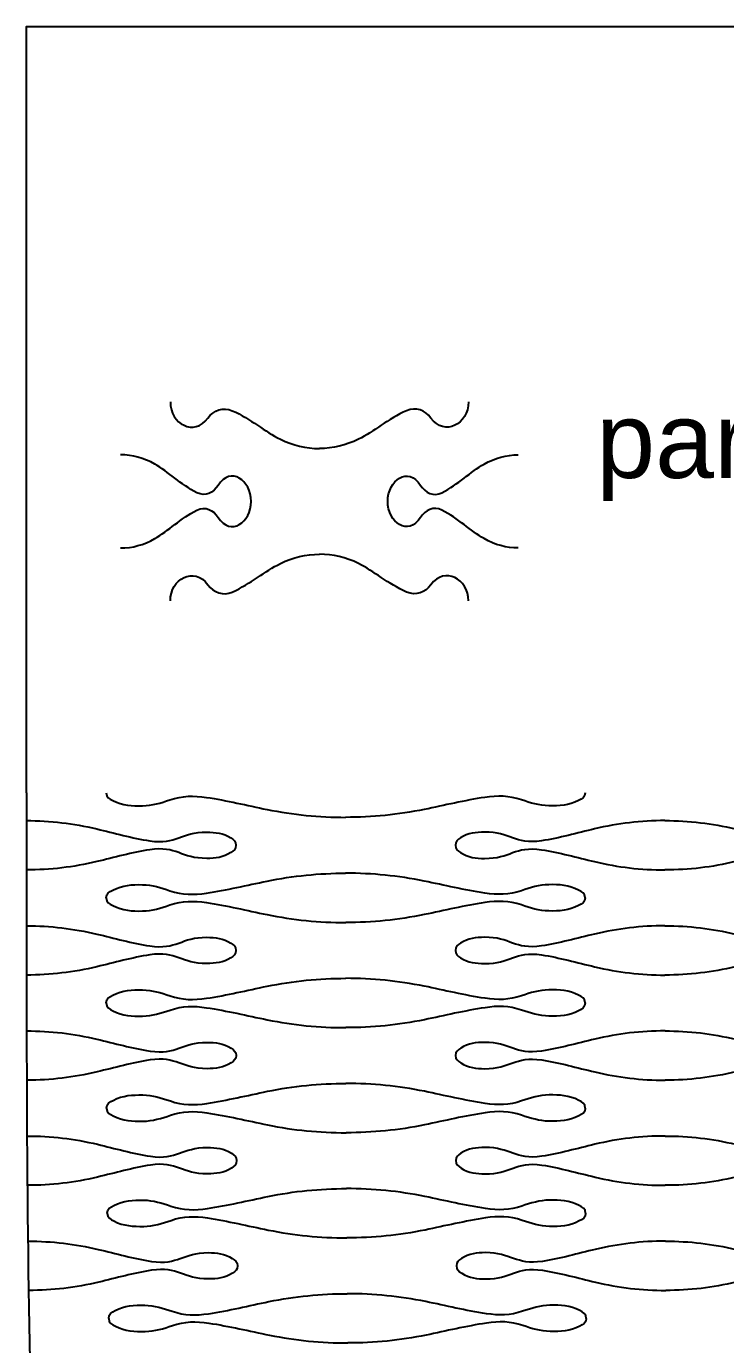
# Model space of a CAD drawing. Extents: x -15.8 to 22.7, y 5.7 to 11.5.
# Drawn here: x 9.923 to 11.431, y 8.622 to 11.465 of the extents above; entities that cross this region are included whole.
import ezdxf

# ---------------------------------------------------------------- set-up
doc = ezdxf.new("R2010")
doc.units = 0
doc.layers.add('DEFAULT', color=7, linetype='CONTINUOUS')
doc.styles.add('TEXTSTYLE27', font='standard')

msp = doc.modelspace()

# ---------------------------------------------------------------- linework, layer by layer
at = {"layer": 'DEFAULT'}
msp.add_lwpolyline([(9.9234, 9.8123), (9.9234, 11.465), (14.0552, 11.465), (14.0552, 9.8123)], dxfattribs=at)
for points, knots in [([(10.2339, 10.655), (10.2339, 10.6075), (10.2856, 10.5798), (10.315, 10.6204), (10.327, 10.6372), (10.3478, 10.645), (10.3675, 10.6362), (10.4076, 10.6182), (10.4379, 10.5912), (10.4712, 10.5746), (10.498, 10.5612), (10.5267, 10.5545), (10.5554, 10.5545)], [0, 0, 0, 0, 1, 1, 1, 2, 2, 2, 3, 3, 3, 4, 4, 4, 4]), ([(10.877, 10.655), (10.877, 10.6075), (10.8252, 10.5798), (10.7959, 10.6204), (10.7838, 10.6372), (10.763, 10.645), (10.7434, 10.6362), (10.7032, 10.6182), (10.6729, 10.5912), (10.6396, 10.5746), (10.6128, 10.5612), (10.5841, 10.5545), (10.5554, 10.5545)], [0, 0, 0, 0, 1, 1, 1, 2, 2, 2, 3, 3, 3, 4, 4, 4, 4]), ([(10.408, 10.4406), (10.408, 10.4861), (10.3638, 10.5174), (10.3371, 10.4751), (10.3271, 10.4593), (10.3092, 10.4501), (10.2912, 10.4593), (10.256, 10.4774), (10.2295, 10.5043), (10.2004, 10.521), (10.1769, 10.5344), (10.1518, 10.5411), (10.1267, 10.5411)], [0, 0, 0, 0, 1, 1, 1, 2, 2, 2, 3, 3, 3, 4, 4, 4, 4]), ([(10.7028, 10.4406), (10.7028, 10.4861), (10.747, 10.5174), (10.7737, 10.4751), (10.7837, 10.4593), (10.8016, 10.4501), (10.8197, 10.4593), (10.8548, 10.4774), (10.8814, 10.5043), (10.9105, 10.521), (10.9339, 10.5344), (10.959, 10.5411), (10.9842, 10.5411)], [0, 0, 0, 0, 1, 1, 1, 2, 2, 2, 3, 3, 3, 4, 4, 4, 4]), ([(10.1267, 10.3401), (10.1518, 10.3401), (10.1769, 10.3468), (10.2004, 10.3602), (10.2295, 10.3768), (10.256, 10.4038), (10.2912, 10.4218), (10.3092, 10.4311), (10.3271, 10.4218), (10.3371, 10.4061), (10.3638, 10.3638), (10.408, 10.3951), (10.408, 10.4406)], [0, 0, 0, 0, 1, 1, 1, 2, 2, 2, 3, 3, 3, 4, 4, 4, 4]), ([(10.9842, 10.3401), (10.959, 10.3401), (10.9339, 10.3468), (10.9105, 10.3602), (10.8814, 10.3768), (10.8548, 10.4038), (10.8197, 10.4218), (10.8016, 10.4311), (10.7837, 10.4218), (10.7737, 10.4061), (10.747, 10.3638), (10.7028, 10.3951), (10.7028, 10.4406)], [0, 0, 0, 0, 1, 1, 1, 2, 2, 2, 3, 3, 3, 4, 4, 4, 4]), ([(10.2339, 10.2262), (10.2339, 10.2737), (10.2856, 10.3014), (10.315, 10.2607), (10.327, 10.244), (10.3478, 10.2361), (10.3675, 10.245), (10.4076, 10.263), (10.4379, 10.29), (10.4712, 10.3066), (10.498, 10.32), (10.5267, 10.3267), (10.5554, 10.3267)], [0, 0, 0, 0, 1, 1, 1, 2, 2, 2, 3, 3, 3, 4, 4, 4, 4]), ([(10.877, 10.2262), (10.877, 10.2737), (10.8252, 10.3014), (10.7959, 10.2607), (10.7838, 10.244), (10.763, 10.2361), (10.7434, 10.245), (10.7032, 10.263), (10.6729, 10.29), (10.6396, 10.3066), (10.6128, 10.32), (10.5841, 10.3267), (10.5554, 10.3267)], [0, 0, 0, 0, 1, 1, 1, 2, 2, 2, 3, 3, 3, 4, 4, 4, 4]), ([(9.9234, 9.8123), (9.9234, 8.6318), (9.9234, 8.0416), (10.0267, 7.4513), (10.13, 6.8611), (10.3366, 6.2708), (11.1629, 5.6805)], [0, 0, 0, 0, 1, 1, 1, 2, 2, 2, 2]), ([(10.0956, 9.8123), (10.0956, 9.802), (10.1023, 9.7995), (10.1097, 9.7956), (10.1307, 9.7846), (10.1512, 9.7835), (10.1738, 9.784), (10.1948, 9.7845), (10.2137, 9.7903), (10.2331, 9.797), (10.2596, 9.8061), (10.2845, 9.8062), (10.3116, 9.8022), (10.3557, 9.7956), (10.399, 9.7851), (10.4426, 9.7762), (10.4988, 9.7647), (10.5547, 9.7592), (10.612, 9.7592)], [0, 0, 0, 0, 1, 1, 1, 2, 2, 2, 3, 3, 3, 4, 4, 4, 5, 5, 5, 6, 6, 6, 6]), ([(11.1285, 9.8123), (11.1285, 9.802), (11.1217, 9.7995), (11.1143, 9.7956), (11.0934, 9.7846), (11.0728, 9.7835), (11.0503, 9.784), (11.0293, 9.7845), (11.0103, 9.7903), (10.991, 9.797), (10.9645, 9.8061), (10.9395, 9.8062), (10.9124, 9.8022), (10.8683, 9.7956), (10.8251, 9.7851), (10.7815, 9.7762), (10.7253, 9.7647), (10.6694, 9.7592), (10.612, 9.7592)], [0, 0, 0, 0, 1, 1, 1, 2, 2, 2, 3, 3, 3, 4, 4, 4, 5, 5, 5, 6, 6, 6, 6]), ([(9.9234, 9.7521), (9.975, 9.7521), (10.0249, 9.7462), (10.0751, 9.7343), (10.1132, 9.7253), (10.1507, 9.7145), (10.1896, 9.7085), (10.2475, 9.6997), (10.2573, 9.7279), (10.3124, 9.7273), (10.3311, 9.7271), (10.3477, 9.7256), (10.3643, 9.7148), (10.3705, 9.7108), (10.3753, 9.7075), (10.3753, 9.6989)], [0, 0, 0, 0, 1, 1, 1, 2, 2, 2, 3, 3, 3, 4, 4, 4, 5, 5, 5, 5]), ([(11.3006, 9.7521), (11.249, 9.7521), (11.1991, 9.7462), (11.1489, 9.7343), (11.1109, 9.7253), (11.0733, 9.7145), (11.0345, 9.7085), (10.9766, 9.6997), (10.9668, 9.7279), (10.9116, 9.7273), (10.8929, 9.7271), (10.8763, 9.7256), (10.8597, 9.7148), (10.8536, 9.7108), (10.8487, 9.7075), (10.8487, 9.6989)], [0, 0, 0, 0, 1, 1, 1, 2, 2, 2, 3, 3, 3, 4, 4, 4, 5, 5, 5, 5]), ([(11.3006, 9.7521), (11.3523, 9.7521), (11.4022, 9.7462), (11.4524, 9.7343), (11.4904, 9.7253), (11.528, 9.7145), (11.5668, 9.7085), (11.6247, 9.6997), (11.6345, 9.7279), (11.6897, 9.7273), (11.7083, 9.7271), (11.725, 9.7256), (11.7416, 9.7148), (11.7477, 9.7108), (11.7526, 9.7075), (11.7526, 9.6989)], [0, 0, 0, 0, 1, 1, 1, 2, 2, 2, 3, 3, 3, 4, 4, 4, 5, 5, 5, 5]), ([(10.3753, 9.6989), (10.3753, 9.6904), (10.3705, 9.6871), (10.3643, 9.6831), (10.3477, 9.6723), (10.3311, 9.6708), (10.3124, 9.6706), (10.2573, 9.67), (10.2473, 9.6982), (10.1896, 9.6893), (10.1507, 9.6834), (10.1132, 9.6726), (10.0752, 9.6636), (10.0249, 9.6517), (9.975, 9.6458), (9.9234, 9.6458)], [0, 0, 0, 0, 1, 1, 1, 2, 2, 2, 3, 3, 3, 4, 4, 4, 5, 5, 5, 5]), ([(10.8487, 9.6989), (10.8488, 9.6904), (10.8536, 9.6871), (10.8597, 9.6831), (10.8763, 9.6723), (10.893, 9.6708), (10.9117, 9.6706), (10.9667, 9.67), (10.9767, 9.6982), (11.0345, 9.6893), (11.0733, 9.6834), (11.1109, 9.6726), (11.1489, 9.6636), (11.1991, 9.6517), (11.249, 9.6458), (11.3007, 9.6458)], [0, 0, 0, 0, 1, 1, 1, 2, 2, 2, 3, 3, 3, 4, 4, 4, 5, 5, 5, 5]), ([(11.7526, 9.6989), (11.7526, 9.6904), (11.7477, 9.6871), (11.7416, 9.6831), (11.725, 9.6723), (11.7083, 9.6708), (11.6896, 9.6706), (11.6346, 9.67), (11.6246, 9.6982), (11.5668, 9.6893), (11.528, 9.6834), (11.4904, 9.6726), (11.4524, 9.6636), (11.4022, 9.6517), (11.3523, 9.6458), (11.3007, 9.6458)], [0, 0, 0, 0, 1, 1, 1, 2, 2, 2, 3, 3, 3, 4, 4, 4, 5, 5, 5, 5]), ([(10.0956, 9.5856), (10.0956, 9.5959), (10.1024, 9.5984), (10.1097, 9.6023), (10.1307, 9.6133), (10.1512, 9.6144), (10.1738, 9.6139), (10.1948, 9.6134), (10.2137, 9.6076), (10.2331, 9.6009), (10.2596, 9.5918), (10.2845, 9.5917), (10.3116, 9.5957), (10.3558, 9.6023), (10.399, 9.6128), (10.4426, 9.6217), (10.4988, 9.6332), (10.5547, 9.6387), (10.612, 9.6387)], [0, 0, 0, 0, 1, 1, 1, 2, 2, 2, 3, 3, 3, 4, 4, 4, 5, 5, 5, 6, 6, 6, 6]), ([(11.1285, 9.5856), (11.1285, 9.5959), (11.1217, 9.5984), (11.1144, 9.6023), (11.0934, 9.6133), (11.0728, 9.6144), (11.0503, 9.6139), (11.0293, 9.6134), (11.0103, 9.6076), (10.991, 9.6009), (10.9645, 9.5918), (10.9396, 9.5917), (10.9124, 9.5957), (10.8683, 9.6023), (10.8251, 9.6128), (10.7815, 9.6217), (10.7253, 9.6332), (10.6694, 9.6387), (10.612, 9.6387)], [0, 0, 0, 0, 1, 1, 1, 2, 2, 2, 3, 3, 3, 4, 4, 4, 5, 5, 5, 6, 6, 6, 6]), ([(10.0956, 9.5856), (10.0956, 9.5752), (10.1024, 9.5728), (10.1097, 9.5689), (10.1307, 9.5578), (10.1513, 9.5568), (10.1738, 9.5573), (10.1948, 9.5578), (10.2137, 9.5635), (10.2331, 9.5702), (10.2596, 9.5794), (10.2845, 9.5795), (10.3116, 9.5754), (10.3558, 9.5688), (10.399, 9.5583), (10.4426, 9.5494), (10.4988, 9.538), (10.5547, 9.5324), (10.6121, 9.5324)], [0, 0, 0, 0, 1, 1, 1, 2, 2, 2, 3, 3, 3, 4, 4, 4, 5, 5, 5, 6, 6, 6, 6]), ([(11.1285, 9.5856), (11.1285, 9.5752), (11.1217, 9.5728), (11.1144, 9.5689), (11.0934, 9.5578), (11.0729, 9.5568), (11.0503, 9.5573), (11.0293, 9.5578), (11.0104, 9.5635), (10.991, 9.5702), (10.9645, 9.5794), (10.9396, 9.5795), (10.9124, 9.5754), (10.8683, 9.5688), (10.8251, 9.5583), (10.7815, 9.5494), (10.7253, 9.538), (10.6694, 9.5324), (10.6121, 9.5324)], [0, 0, 0, 0, 1, 1, 1, 2, 2, 2, 3, 3, 3, 4, 4, 4, 5, 5, 5, 6, 6, 6, 6]), ([(9.9235, 9.5253), (9.9751, 9.5253), (10.025, 9.5194), (10.0752, 9.5075), (10.1133, 9.4985), (10.1509, 9.4877), (10.1897, 9.4818), (10.2476, 9.473), (10.2574, 9.5012), (10.3125, 9.5005), (10.3312, 9.5003), (10.3478, 9.4988), (10.3644, 9.488), (10.3705, 9.484), (10.3754, 9.4807), (10.3754, 9.4722)], [0, 0, 0, 0, 1, 1, 1, 2, 2, 2, 3, 3, 3, 4, 4, 4, 5, 5, 5, 5]), ([(11.3007, 9.5253), (11.2491, 9.5253), (11.1992, 9.5194), (11.149, 9.5075), (11.1109, 9.4985), (11.0734, 9.4877), (11.0345, 9.4818), (10.9767, 9.473), (10.9669, 9.5012), (10.9117, 9.5005), (10.893, 9.5003), (10.8764, 9.4988), (10.8598, 9.488), (10.8537, 9.484), (10.8488, 9.4807), (10.8488, 9.4722)], [0, 0, 0, 0, 1, 1, 1, 2, 2, 2, 3, 3, 3, 4, 4, 4, 5, 5, 5, 5]), ([(11.3007, 9.5253), (11.3523, 9.5253), (11.4022, 9.5194), (11.4524, 9.5075), (11.4905, 9.4985), (11.528, 9.4877), (11.5669, 9.4818), (11.6247, 9.473), (11.6345, 9.5012), (11.6897, 9.5005), (11.7084, 9.5003), (11.725, 9.4988), (11.7416, 9.488), (11.7477, 9.484), (11.7526, 9.4807), (11.7526, 9.4722)], [0, 0, 0, 0, 1, 1, 1, 2, 2, 2, 3, 3, 3, 4, 4, 4, 5, 5, 5, 5]), ([(10.3754, 9.4722), (10.3754, 9.4637), (10.3706, 9.4604), (10.3644, 9.4564), (10.3478, 9.4456), (10.3312, 9.4441), (10.3125, 9.4439), (10.2575, 9.4433), (10.2475, 9.4715), (10.1897, 9.4626), (10.1509, 9.4567), (10.1133, 9.4459), (10.0753, 9.4369), (10.0251, 9.425), (9.9752, 9.4191), (9.9236, 9.4191)], [0, 0, 0, 0, 1, 1, 1, 2, 2, 2, 3, 3, 3, 4, 4, 4, 5, 5, 5, 5]), ([(10.8488, 9.4722), (10.8488, 9.4637), (10.8537, 9.4604), (10.8598, 9.4564), (10.8764, 9.4456), (10.8931, 9.4441), (10.9118, 9.4439), (10.9668, 9.4433), (10.9768, 9.4715), (11.0346, 9.4626), (11.0734, 9.4567), (11.1109, 9.4459), (11.149, 9.4369), (11.1992, 9.425), (11.2491, 9.4191), (11.3007, 9.4191)], [0, 0, 0, 0, 1, 1, 1, 2, 2, 2, 3, 3, 3, 4, 4, 4, 5, 5, 5, 5]), ([(11.7526, 9.4722), (11.7526, 9.4637), (11.7477, 9.4604), (11.7416, 9.4564), (11.725, 9.4456), (11.7083, 9.4441), (11.6897, 9.4439), (11.6346, 9.4433), (11.6246, 9.4715), (11.5668, 9.4626), (11.528, 9.4567), (11.4905, 9.4459), (11.4524, 9.4369), (11.4022, 9.425), (11.3523, 9.4191), (11.3007, 9.4191)], [0, 0, 0, 0, 1, 1, 1, 2, 2, 2, 3, 3, 3, 4, 4, 4, 5, 5, 5, 5]), ([(10.0958, 9.3588), (10.0958, 9.3692), (10.1026, 9.3717), (10.1099, 9.3755), (10.1309, 9.3866), (10.1514, 9.3877), (10.174, 9.3871), (10.1949, 9.3866), (10.2139, 9.3809), (10.2333, 9.3742), (10.2598, 9.3651), (10.2847, 9.3649), (10.3118, 9.369), (10.3559, 9.3756), (10.3992, 9.3861), (10.4428, 9.395), (10.4989, 9.4065), (10.5548, 9.412), (10.6122, 9.412)], [0, 0, 0, 0, 1, 1, 1, 2, 2, 2, 3, 3, 3, 4, 4, 4, 5, 5, 5, 6, 6, 6, 6]), ([(11.1286, 9.3588), (11.1286, 9.3692), (11.1218, 9.3717), (11.1144, 9.3755), (11.0935, 9.3866), (11.0729, 9.3877), (11.0504, 9.3871), (11.0294, 9.3866), (11.0105, 9.3809), (10.9911, 9.3742), (10.9646, 9.3651), (10.9397, 9.3649), (10.9126, 9.369), (10.8684, 9.3756), (10.8252, 9.3861), (10.7816, 9.395), (10.7254, 9.4065), (10.6695, 9.412), (10.6122, 9.412)], [0, 0, 0, 0, 1, 1, 1, 2, 2, 2, 3, 3, 3, 4, 4, 4, 5, 5, 5, 6, 6, 6, 6]), ([(10.0958, 9.3588), (10.0958, 9.3485), (10.1026, 9.346), (10.11, 9.3422), (10.131, 9.3311), (10.1515, 9.33), (10.1741, 9.3306), (10.195, 9.331), (10.214, 9.3368), (10.2333, 9.3435), (10.2599, 9.3526), (10.2847, 9.3528), (10.3118, 9.3487), (10.356, 9.3421), (10.3993, 9.3316), (10.4429, 9.3227), (10.4991, 9.3112), (10.555, 9.3057), (10.6123, 9.3057)], [0, 0, 0, 0, 1, 1, 1, 2, 2, 2, 3, 3, 3, 4, 4, 4, 5, 5, 5, 6, 6, 6, 6]), ([(11.1286, 9.3588), (11.1286, 9.3485), (11.1218, 9.346), (11.1145, 9.3422), (11.0935, 9.3311), (11.073, 9.33), (11.0504, 9.3306), (11.0295, 9.331), (11.0105, 9.3368), (10.9911, 9.3435), (10.9646, 9.3526), (10.9397, 9.3528), (10.9126, 9.3487), (10.8685, 9.3421), (10.8253, 9.3316), (10.7817, 9.3227), (10.7255, 9.3112), (10.6696, 9.3057), (10.6123, 9.3057)], [0, 0, 0, 0, 1, 1, 1, 2, 2, 2, 3, 3, 3, 4, 4, 4, 5, 5, 5, 6, 6, 6, 6]), ([(9.9239, 9.2986), (9.9755, 9.2986), (10.0254, 9.2927), (10.0756, 9.2808), (10.1137, 9.2718), (10.1512, 9.261), (10.1901, 9.2551), (10.2479, 9.2462), (10.2577, 9.2744), (10.3129, 9.2738), (10.3315, 9.2736), (10.3482, 9.2721), (10.3648, 9.2613), (10.3709, 9.2573), (10.3758, 9.254), (10.3758, 9.2455)], [0, 0, 0, 0, 1, 1, 1, 2, 2, 2, 3, 3, 3, 4, 4, 4, 5, 5, 5, 5]), ([(11.3008, 9.2986), (11.2492, 9.2986), (11.1993, 9.2927), (11.1491, 9.2808), (11.1111, 9.2718), (11.0736, 9.261), (11.0347, 9.2551), (10.9769, 9.2462), (10.9671, 9.2744), (10.9119, 9.2738), (10.8932, 9.2736), (10.8766, 9.2721), (10.8601, 9.2613), (10.8539, 9.2573), (10.8491, 9.254), (10.8491, 9.2455)], [0, 0, 0, 0, 1, 1, 1, 2, 2, 2, 3, 3, 3, 4, 4, 4, 5, 5, 5, 5]), ([(11.3008, 9.2986), (11.3524, 9.2986), (11.4023, 9.2927), (11.4525, 9.2808), (11.4906, 9.2718), (11.5281, 9.261), (11.5669, 9.2551), (11.6248, 9.2462), (11.6346, 9.2744), (11.6898, 9.2738), (11.7084, 9.2736), (11.7251, 9.2721), (11.7416, 9.2613), (11.7478, 9.2573), (11.7526, 9.254), (11.7526, 9.2455)], [0, 0, 0, 0, 1, 1, 1, 2, 2, 2, 3, 3, 3, 4, 4, 4, 5, 5, 5, 5]), ([(10.3758, 9.2455), (10.3758, 9.237), (10.371, 9.2337), (10.3648, 9.2297), (10.3483, 9.2188), (10.3316, 9.2174), (10.313, 9.2171), (10.2579, 9.2165), (10.2479, 9.2447), (10.1901, 9.2359), (10.1513, 9.2299), (10.1138, 9.2192), (10.0758, 9.2102), (10.0256, 9.1983), (9.9758, 9.1923), (9.9242, 9.1923)], [0, 0, 0, 0, 1, 1, 1, 2, 2, 2, 3, 3, 3, 4, 4, 4, 5, 5, 5, 5]), ([(10.8491, 9.2455), (10.8491, 9.237), (10.854, 9.2337), (10.8601, 9.2297), (10.8767, 9.2188), (10.8934, 9.2174), (10.912, 9.2171), (10.9671, 9.2165), (10.9771, 9.2447), (11.0348, 9.2359), (11.0736, 9.2299), (11.1112, 9.2192), (11.1492, 9.2102), (11.1994, 9.1983), (11.2493, 9.1923), (11.3009, 9.1923)], [0, 0, 0, 0, 1, 1, 1, 2, 2, 2, 3, 3, 3, 4, 4, 4, 5, 5, 5, 5]), ([(11.7526, 9.2455), (11.7526, 9.237), (11.7478, 9.2337), (11.7416, 9.2297), (11.7251, 9.2188), (11.7084, 9.2174), (11.6898, 9.2171), (11.6347, 9.2165), (11.6247, 9.2447), (11.5669, 9.2359), (11.5281, 9.2299), (11.4906, 9.2192), (11.4526, 9.2102), (11.4024, 9.1983), (11.3525, 9.1923), (11.3009, 9.1923)], [0, 0, 0, 0, 1, 1, 1, 2, 2, 2, 3, 3, 3, 4, 4, 4, 5, 5, 5, 5]), ([(10.0965, 9.1321), (10.0964, 9.1425), (10.1032, 9.1449), (10.1106, 9.1488), (10.1315, 9.1599), (10.152, 9.1609), (10.1746, 9.1604), (10.1955, 9.1599), (10.2145, 9.1541), (10.2339, 9.1475), (10.2604, 9.1383), (10.2853, 9.1382), (10.3124, 9.1423), (10.3565, 9.1489), (10.3997, 9.1594), (10.4433, 9.1683), (10.4994, 9.1797), (10.5553, 9.1852), (10.6126, 9.1852)], [0, 0, 0, 0, 1, 1, 1, 2, 2, 2, 3, 3, 3, 4, 4, 4, 5, 5, 5, 6, 6, 6, 6]), ([(11.1289, 9.1321), (11.1289, 9.1425), (11.1221, 9.1449), (11.1147, 9.1488), (11.0938, 9.1598), (11.0732, 9.1609), (11.0507, 9.1604), (11.0297, 9.1599), (11.0108, 9.1541), (10.9914, 9.1475), (10.9649, 9.1383), (10.94, 9.1382), (10.9129, 9.1423), (10.8688, 9.1489), (10.8256, 9.1594), (10.782, 9.1683), (10.7258, 9.1797), (10.6699, 9.1852), (10.6126, 9.1852)], [0, 0, 0, 0, 1, 1, 1, 2, 2, 2, 3, 3, 3, 4, 4, 4, 5, 5, 5, 6, 6, 6, 6]), ([(10.0965, 9.1321), (10.0965, 9.1218), (10.1034, 9.1193), (10.1107, 9.1154), (10.1317, 9.1044), (10.1523, 9.1033), (10.1748, 9.1038), (10.1958, 9.1043), (10.2147, 9.1101), (10.234, 9.1168), (10.2605, 9.1259), (10.2854, 9.126), (10.3125, 9.122), (10.3566, 9.1154), (10.3999, 9.1049), (10.4435, 9.096), (10.4997, 9.0845), (10.5556, 9.079), (10.6129, 9.079)], [0, 0, 0, 0, 1, 1, 1, 2, 2, 2, 3, 3, 3, 4, 4, 4, 5, 5, 5, 6, 6, 6, 6]), ([(11.1289, 9.1321), (11.1289, 9.1218), (11.1222, 9.1193), (11.1148, 9.1154), (11.0939, 9.1044), (11.0734, 9.1033), (11.0508, 9.1038), (11.0299, 9.1043), (11.0109, 9.1101), (10.9915, 9.1168), (10.965, 9.1259), (10.9401, 9.126), (10.913, 9.122), (10.8689, 9.1154), (10.8257, 9.1049), (10.7822, 9.096), (10.7261, 9.0845), (10.6702, 9.079), (10.6129, 9.079)], [0, 0, 0, 0, 1, 1, 1, 2, 2, 2, 3, 3, 3, 4, 4, 4, 5, 5, 5, 6, 6, 6, 6]), ([(9.9248, 9.0719), (9.9765, 9.0719), (10.0264, 9.066), (10.0766, 9.0541), (10.1147, 9.0451), (10.1522, 9.0343), (10.1911, 9.0283), (10.2489, 9.0195), (10.2587, 9.0477), (10.3137, 9.0471), (10.3324, 9.0469), (10.3491, 9.0454), (10.3656, 9.0346), (10.3718, 9.0306), (10.3767, 9.0273), (10.3767, 9.0188)], [0, 0, 0, 0, 1, 1, 1, 2, 2, 2, 3, 3, 3, 4, 4, 4, 5, 5, 5, 5]), ([(11.3011, 9.0719), (11.2496, 9.0719), (11.1997, 9.066), (11.1495, 9.0541), (11.1116, 9.0451), (11.0741, 9.0343), (11.0353, 9.0283), (10.9774, 9.0195), (10.9677, 9.0477), (10.9125, 9.0471), (10.8938, 9.0469), (10.8772, 9.0454), (10.8607, 9.0346), (10.8545, 9.0306), (10.8497, 9.0273), (10.8497, 9.0188)], [0, 0, 0, 0, 1, 1, 1, 2, 2, 2, 3, 3, 3, 4, 4, 4, 5, 5, 5, 5]), ([(11.3011, 9.0719), (11.3527, 9.0719), (11.4026, 9.066), (11.4528, 9.0541), (11.4908, 9.0451), (11.5284, 9.0343), (11.5672, 9.0283), (11.625, 9.0195), (11.6348, 9.0477), (11.6899, 9.0471), (11.7086, 9.0469), (11.7252, 9.0454), (11.7418, 9.0346), (11.7479, 9.0306), (11.7528, 9.0273), (11.7528, 9.0188)], [0, 0, 0, 0, 1, 1, 1, 2, 2, 2, 3, 3, 3, 4, 4, 4, 5, 5, 5, 5]), ([(10.3767, 9.0188), (10.3768, 9.0102), (10.3719, 9.0069), (10.3658, 9.0029), (10.3493, 8.9921), (10.3327, 8.9906), (10.314, 8.9904), (10.259, 8.9898), (10.249, 9.018), (10.1912, 9.0092), (10.1525, 9.0032), (10.115, 8.9924), (10.0771, 8.9834), (10.0269, 8.9715), (9.9771, 8.9656), (9.9256, 8.9656)], [0, 0, 0, 0, 1, 1, 1, 2, 2, 2, 3, 3, 3, 4, 4, 4, 5, 5, 5, 5]), ([(10.8497, 9.0188), (10.8498, 9.0102), (10.8547, 9.0069), (10.8608, 9.0029), (10.8774, 8.9921), (10.894, 8.9906), (10.9127, 8.9904), (10.9677, 8.9898), (10.9777, 9.018), (11.0354, 9.0092), (11.0742, 9.0032), (11.1117, 8.9924), (11.1498, 8.9834), (11.1999, 8.9715), (11.2498, 8.9656), (11.3014, 8.9656)], [0, 0, 0, 0, 1, 1, 1, 2, 2, 2, 3, 3, 3, 4, 4, 4, 5, 5, 5, 5]), ([(11.7528, 9.0188), (11.7528, 9.0102), (11.7479, 9.0069), (11.7418, 9.0029), (11.7252, 8.9921), (11.7086, 8.9906), (11.6899, 8.9904), (11.6349, 8.9898), (11.6249, 9.018), (11.5672, 9.0092), (11.5284, 9.0032), (11.4909, 8.9924), (11.4529, 8.9834), (11.4028, 8.9715), (11.3529, 8.9656), (11.3014, 8.9656)], [0, 0, 0, 0, 1, 1, 1, 2, 2, 2, 3, 3, 3, 4, 4, 4, 5, 5, 5, 5]), ([(10.098, 8.9054), (10.0979, 8.9157), (10.1047, 8.9182), (10.112, 8.9221), (10.1329, 8.9331), (10.1534, 8.9342), (10.1759, 8.9337), (10.1969, 8.9332), (10.2159, 8.9274), (10.2353, 8.9207), (10.2617, 8.9116), (10.2866, 8.9115), (10.3137, 8.9155), (10.3577, 8.9221), (10.4009, 8.9326), (10.4444, 8.9415), (10.5005, 8.953), (10.5563, 8.9585), (10.6135, 8.9585)], [0, 0, 0, 0, 1, 1, 1, 2, 2, 2, 3, 3, 3, 4, 4, 4, 5, 5, 5, 6, 6, 6, 6]), ([(11.1296, 8.9054), (11.1296, 8.9157), (11.1228, 8.9182), (11.1154, 8.9221), (11.0945, 8.9331), (11.0739, 8.9342), (11.0514, 8.9337), (11.0304, 8.9332), (11.0115, 8.9274), (10.9922, 8.9207), (10.9657, 8.9116), (10.9409, 8.9115), (10.9138, 8.9155), (10.8697, 8.9221), (10.8264, 8.9326), (10.7829, 8.9415), (10.7267, 8.953), (10.6708, 8.9585), (10.6135, 8.9585)], [0, 0, 0, 0, 1, 1, 1, 2, 2, 2, 3, 3, 3, 4, 4, 4, 5, 5, 5, 6, 6, 6, 6]), ([(10.098, 8.9054), (10.0981, 8.895), (10.105, 8.8926), (10.1123, 8.8887), (10.1333, 8.8777), (10.1539, 8.8766), (10.1765, 8.8771), (10.1974, 8.8776), (10.2162, 8.8833), (10.2355, 8.89), (10.262, 8.8992), (10.2868, 8.8993), (10.3139, 8.8953), (10.358, 8.8886), (10.4013, 8.8781), (10.445, 8.8692), (10.5011, 8.8578), (10.557, 8.8523), (10.6143, 8.8523)], [0, 0, 0, 0, 1, 1, 1, 2, 2, 2, 3, 3, 3, 4, 4, 4, 5, 5, 5, 6, 6, 6, 6]), ([(11.1296, 8.9054), (11.1297, 8.8951), (11.1229, 8.8926), (11.1156, 8.8887), (11.0947, 8.8776), (11.0742, 8.8766), (11.0516, 8.8771), (11.0307, 8.8776), (11.0117, 8.8834), (10.9924, 8.89), (10.9659, 8.8992), (10.941, 8.8993), (10.9139, 8.8953), (10.8699, 8.8887), (10.8268, 8.8781), (10.7833, 8.8692), (10.7273, 8.8578), (10.6715, 8.8523), (10.6143, 8.8523)], [0, 0, 0, 0, 1, 1, 1, 2, 2, 2, 3, 3, 3, 4, 4, 4, 5, 5, 5, 6, 6, 6, 6]), ([(9.9269, 8.8452), (9.9785, 8.8452), (10.0284, 8.8392), (10.0786, 8.8274), (10.1167, 8.8184), (10.1543, 8.8076), (10.1932, 8.8016), (10.2509, 8.7928), (10.2606, 8.821), (10.3156, 8.8204), (10.3342, 8.8201), (10.3509, 8.8186), (10.3675, 8.8079), (10.3736, 8.8039), (10.3786, 8.8006), (10.3786, 8.792)], [0, 0, 0, 0, 1, 1, 1, 2, 2, 2, 3, 3, 3, 4, 4, 4, 5, 5, 5, 5]), ([(11.3018, 8.8452), (11.2503, 8.8452), (11.2005, 8.8393), (11.1504, 8.8274), (11.1125, 8.8184), (11.0751, 8.8076), (11.0364, 8.8016), (10.9785, 8.7928), (10.9688, 8.821), (10.9136, 8.8204), (10.895, 8.8201), (10.8784, 8.8187), (10.862, 8.8079), (10.8558, 8.8039), (10.851, 8.8005), (10.8511, 8.792)], [0, 0, 0, 0, 1, 1, 1, 2, 2, 2, 3, 3, 3, 4, 4, 4, 5, 5, 5, 5]), ([(11.3018, 8.8452), (11.3534, 8.8452), (11.4032, 8.8392), (11.4534, 8.8274), (11.4914, 8.8184), (11.5289, 8.8076), (11.5677, 8.8016), (11.6255, 8.7928), (11.6351, 8.821), (11.6902, 8.8204), (11.7089, 8.8201), (11.7255, 8.8187), (11.742, 8.8079), (11.7482, 8.8039), (11.753, 8.8006), (11.7531, 8.792)], [0, 0, 0, 0, 1, 1, 1, 2, 2, 2, 3, 3, 3, 4, 4, 4, 5, 5, 5, 5]), ([(10.3786, 8.792), (10.3787, 8.7836), (10.3739, 8.7802), (10.3678, 8.7762), (10.3513, 8.7654), (10.3348, 8.7639), (10.3162, 8.7637), (10.2611, 8.7631), (10.2512, 8.7913), (10.1934, 8.7824), (10.1547, 8.7765), (10.1174, 8.7657), (10.0795, 8.7567), (10.0295, 8.7448), (9.9798, 8.7389), (9.9284, 8.7389)], [0, 0, 0, 0, 1, 1, 1, 2, 2, 2, 3, 3, 3, 4, 4, 4, 5, 5, 5, 5]), ([(10.8511, 8.792), (10.8512, 8.7835), (10.856, 8.7802), (10.8622, 8.7762), (10.8788, 8.7654), (10.8954, 8.7639), (10.9141, 8.7637), (10.969, 8.7631), (10.9789, 8.7913), (11.0365, 8.7824), (11.0753, 8.7765), (11.1128, 8.7657), (11.1509, 8.7567), (11.201, 8.7448), (11.2508, 8.7389), (11.3023, 8.7389)], [0, 0, 0, 0, 1, 1, 1, 2, 2, 2, 3, 3, 3, 4, 4, 4, 5, 5, 5, 5]), ([(11.7531, 8.792), (11.7531, 8.7835), (11.7482, 8.7802), (11.7421, 8.7762), (11.7256, 8.7654), (11.709, 8.7639), (11.6903, 8.7637), (11.6353, 8.7631), (11.6254, 8.7913), (11.5677, 8.7824), (11.529, 8.7765), (11.4916, 8.7657), (11.4536, 8.7567), (11.4036, 8.7448), (11.3538, 8.7389), (11.3023, 8.7389)], [0, 0, 0, 0, 1, 1, 1, 2, 2, 2, 3, 3, 3, 4, 4, 4, 5, 5, 5, 5]), ([(10.1009, 8.6787), (10.1008, 8.689), (10.1075, 8.6915), (10.1148, 8.6954), (10.1357, 8.7065), (10.1561, 8.7075), (10.1786, 8.707), (10.1996, 8.7065), (10.2185, 8.7007), (10.2379, 8.694), (10.2644, 8.6849), (10.2892, 8.6847), (10.3163, 8.6888), (10.3602, 8.6954), (10.4032, 8.7059), (10.4466, 8.7148), (10.5026, 8.7263), (10.5583, 8.7318), (10.6154, 8.7318)], [0, 0, 0, 0, 1, 1, 1, 2, 2, 2, 3, 3, 3, 4, 4, 4, 5, 5, 5, 6, 6, 6, 6]), ([(11.1309, 8.6787), (11.1309, 8.689), (11.1241, 8.6915), (11.1167, 8.6954), (11.0958, 8.7064), (11.0753, 8.7075), (11.0527, 8.707), (11.0319, 8.7065), (11.013, 8.7007), (10.9937, 8.694), (10.9673, 8.6849), (10.9425, 8.6848), (10.9154, 8.6888), (10.8714, 8.6954), (10.8282, 8.7059), (10.7846, 8.7148), (10.7285, 8.7263), (10.6727, 8.7318), (10.6154, 8.7318)], [0, 0, 0, 0, 1, 1, 1, 2, 2, 2, 3, 3, 3, 4, 4, 4, 5, 5, 5, 6, 6, 6, 6]), ([(10.1009, 8.6787), (10.1012, 8.6683), (10.108, 8.6659), (10.1154, 8.662), (10.1364, 8.651), (10.157, 8.6499), (10.1796, 8.6504), (10.2004, 8.6509), (10.2192, 8.6566), (10.2384, 8.6633), (10.2648, 8.6725), (10.2896, 8.6726), (10.3166, 8.6685), (10.3607, 8.6619), (10.404, 8.6514), (10.4477, 8.6425), (10.5037, 8.6311), (10.5596, 8.6256), (10.6168, 8.6256)], [0, 0, 0, 0, 1, 1, 1, 2, 2, 2, 3, 3, 3, 4, 4, 4, 5, 5, 5, 6, 6, 6, 6]), ([(11.1309, 8.6787), (11.131, 8.6684), (11.1243, 8.6659), (11.117, 8.662), (11.0962, 8.6509), (11.0757, 8.6499), (11.0532, 8.6504), (11.0323, 8.6509), (11.0134, 8.6567), (10.994, 8.6633), (10.9675, 8.6724), (10.9427, 8.6726), (10.9156, 8.6685), (10.8717, 8.6619), (10.8288, 8.6514), (10.7854, 8.6425), (10.7295, 8.6311), (10.6739, 8.6256), (10.6168, 8.6256)], [0, 0, 0, 0, 1, 1, 1, 2, 2, 2, 3, 3, 3, 4, 4, 4, 5, 5, 5, 6, 6, 6, 6])]:
    msp.add_open_spline(points, degree=3, knots=knots, dxfattribs=at)

# ---------------------------------------------------------------- texts
at = {"layer": 'DEFAULT', "color": 7, "insert": (11.1522, 10.4417), "char_height": 0.163767, "attachment_point": 7, "style": 'TEXTSTYLE27'}
msp.add_mtext('\\fHelvetica 25 Ultra Light|b0|i0|c0|p34;\\W1;parametric kerf #7', dxfattribs=at)

doc.saveas('drawing.dxf')
